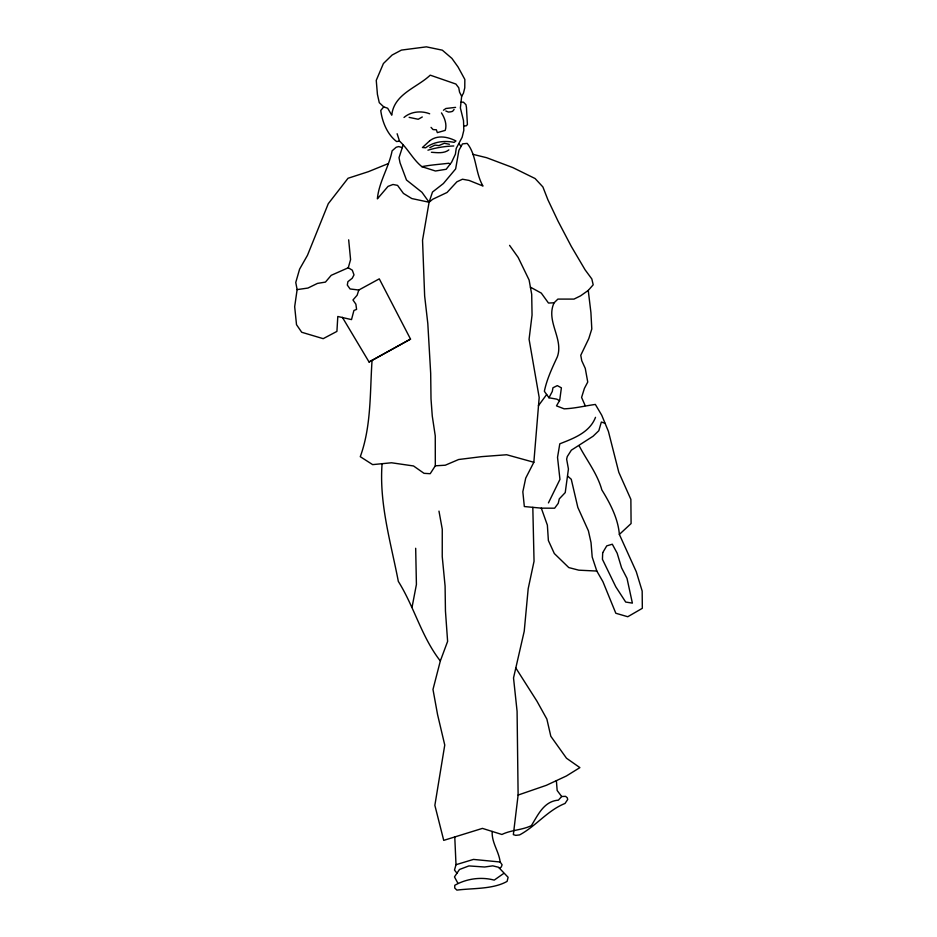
<?xml version="1.0" encoding="UTF-8"?>
<svg xmlns="http://www.w3.org/2000/svg" width="937" height="937" viewBox="0 0 937 937"><rect width="100%" height="100%" fill="white"/><g stroke="black" fill="none" stroke-linecap="round" stroke-linejoin="round"><path stroke-width="1.41" d="M382.085 463.698C379.063 503.637 390.846 542.523 398.33 581.408C414.353 607.024 421.556 636.914 440.331 660.972L432.988 689.445L437.567 714.603L444.759 745.044L434.862 805.34L443.728 840.372L482.438 828.39L501.904 834.48C511.309 829.877 521.968 830.182 531.361 825.649C538.002 815.014 543.823 801.252 558.393 800.151L561.696 796.52L565.538 796.333L567.236 797.727L567.717 799.46L565.023 803.454C547.571 810.411 535.964 826.165 519.555 834.926L515.772 835.359L513.347 834.644L518.114 795.056L517.083 711.312L513.523 677.931L524.228 631.233L528.187 588.717L534.043 561.251L532.813 507.35M358.801 290.025L357.126 295.237L352.968 299.981L355.884 304.185L356.587 309.397L353.917 310.475L351.516 319.599L337.8 316.483L336.922 331.393L323.195 338.667L301.714 332.26L296.514 324.694L294.675 306.704L297.123 289.603L307.933 288.057L317.491 283.396L325.444 282.096L331.206 275.326L348.271 267.771L352.289 270.172L353.999 274.869L352.218 278.266L347.896 281.686L347.311 285.071L350.075 288.959L358.801 290.025L379.286 278.851L410.523 339.1L372.048 360.417C369.869 392.568 371.45 425.96 360.276 456.682L372.645 464.623L391.525 462.773L413.51 465.958L424.016 473.326L430.2 473.712L435.318 465.806L435.26 435.892L432.273 416.028L431.008 398.904L430.68 373.289L427.811 323.581L424.648 295.987L422.54 240.2L429.087 202.228L432.496 192.038L443.4 183.535L455.64 168.918L458.919 150.318L462.48 143.888L467.141 143.384C476.582 154.558 475.246 173.146 483 186.03L469.074 180.419L462.468 179.225L456.905 181.801L447.054 192.472L432.683 199.276L429.087 202.228L411.8 198.55L403.437 193.42L397.557 185.374L392.978 184.484L388.023 186.393L377.377 198.855C378.841 182.211 388.855 167.383 392.111 150.834L396.152 147.261L398.635 146.57L402.371 147.613M605.068 423.301L601.355 422.037L598.825 430.704L593.098 436.22L571.347 450.17L567.283 456.542L566.639 459.153L568.431 469.015L565.234 492.593L559.284 498.871L558.229 503.356L554.622 508.205L541.305 508.147L524.333 506.542L522.834 491.784L525.716 478.128L533.844 462.269L539.185 397.487L529.077 339.229L532.052 315.101L531.701 294.312L529.1 279.987L518.138 257.394L509.576 245.353M461.66 96.3L459.552 92.154L458.767 87.82L455.921 84.049L430.224 75.159C417.024 87.738 393.903 93.934 391.76 115.192L387.684 108.247L383.737 106.877L379.274 102.66L377.424 94.368L376.252 80.371L383.409 63.529L392.099 55.049L401.411 50.094L426.382 46.85L442.323 50.176L451.915 58.399L458.017 66.925L464.846 79.446L464.764 87.867L463.452 93.196L461.66 96.3L460.383 107.978L463.522 120.674L463.815 130.337L462.14 137.259L456.225 148.421L455.394 154.195L451.611 162.218L446.199 169.269L435.424 171.002L421.873 166.669C412.912 159.431 407.982 148.796 399.502 141.124L397.136 133.745M412.128 606.86L416.415 584.465L415.677 548.274M472.869 154.324L486.643 157.709L512.82 167.582L535.097 178.534L542.886 186.931L547.899 199.768L558.065 221.202L571.301 246.419L585.098 269.821L591.833 278.957L593.191 284.813L588.249 290.423L580.577 295.846L574.006 299.09L557.902 299.09L554.095 302.803C545.486 321.11 563.887 338.69 557.339 356.833C552.162 367.96 546.845 379.204 544.362 391.291L548.965 397.768L556.836 399.162L559.506 400.649M454.761 836.788L456.003 864.699L454.492 870.075L456.975 873.19M348.271 267.771L350.579 259.608L348.669 239.837M403.133 144.93L399.01 157.709L400.04 162.804L406.482 179.998L421.978 192.308L429.087 202.228M440.331 660.972L447.617 641.376L445.45 611.029L445.087 586.07L442.241 556.637L442.264 529.206L438.973 511.122M548.438 502.911L559.951 479.393L557.527 457.361L559.799 443.81C573.784 438.305 589.631 432.578 595.51 417.34M548.965 397.768L552.291 391.432L552.947 387.777L557.304 385.622L561.392 387.836L559.705 400.31L556.496 405.862L564.156 408.837C574.967 408.415 584.817 405.873 595.358 404.444L601.741 415.232L608.406 431.371L618.807 472.307L630.87 499.374L631.093 523.537L619.369 534.43L636.282 571.746L642.173 591.06L642.325 608.312L627.767 616.733L615.82 613.255L602.936 581.701L596.822 571.055L592.196 557.023L591.036 542.64L588.401 530.81L577.836 507.432L571.265 479.264L567.881 476.324M538.377 405.756L546.669 394.536M454.094 109.5L452.571 111.339L450.674 111.843L448.413 112.053L445.801 110.976M383.737 106.877L380.75 110.461C382.179 121.81 387.321 134.471 396.62 141.546L399.502 141.124M448.87 149.897C444.033 153.703 437.146 152.672 431.418 152.274M499.444 868.388L501.283 866.994L502.103 864.757L500.147 862.005C498.976 851.417 491.574 842.75 492.171 831.435M443.459 110.238L445.907 108.493L455.593 107.38M503.673 873.471L494.221 880.112C481.009 876.587 466.579 878.66 454.761 885.289L454.738 888.03L456.881 890.115C473.021 888.065 492.991 889.389 507.093 881.389L508.123 877.313L498.507 867.252L492.78 865.847L484.64 867.006L468.898 865.917L459.47 869.489L454.468 876.891L457.947 883.345M404.011 117.465C410.921 111.444 421.31 110.519 429.673 113.787M342.38 317.327L369.049 361.987L410.523 339.1M422.294 116.984L418.207 119.268L409.141 117.371M429.825 147.671L434.92 145.118L438.856 145.586L444.314 143.279L449.42 144.263M369.049 361.987L372.048 360.417M427.94 150.201C436.232 147.624 445.005 146.289 453.777 145.961M388.129 163.647L368.382 171.682L348.037 178.264L328.278 203.692L307.477 255.286L299.594 269.153L295.764 282.447L297.123 289.603M456.003 864.699L473.466 859.416L500.147 862.005M518.114 795.056L546.376 785.311L566.381 775.988L579.886 767.614L566.498 758.232L550.815 736.271L546.868 719.089L536.924 701.145L515.807 667.976M421.873 166.669C430.809 164.889 439.781 164.35 448.823 163.237L450.123 164.174M435.318 465.806L445.262 465.22L458.638 459.517L481.712 456.635L506.694 454.75L533.844 462.269M554.095 302.803L548.473 303.038L541.293 293.105L530.401 287.155M463.686 125.863L466.193 125.863L467.411 124.598L466.462 107.509L465.958 104.698L463.44 102.18L461.027 102.145M596.822 571.055L578.797 570.176L568.782 567.576L554.317 553.521L548.379 540.544L547.372 525.142L541.305 508.147M561.696 796.52L557.164 790.512L556.379 780.65M459.177 143.947L461.051 146.465M431.055 127.373L433.035 129.575L436.361 129.786L437.345 132.632L445.227 130.384C447.136 124.551 444.7 117.875 441.468 112.92M585.168 405.58L581.584 397.44L584.407 388.375L587.745 382.038L585.262 368.382L581.76 360.733L580.764 355.275L588.799 338.585L591.797 328.981L590.919 312.56L588.249 290.423M579.148 445.801C586.796 460.477 597.314 473.56 601.835 489.91C610.186 503.415 618.057 518.419 619.369 534.43M602.702 552.678L602.432 559.307L615.773 586.773L625.693 602.058L632.381 603.112L627.017 578.387L621.582 567.834L617.155 553.17L612.306 544.221L606.743 545.873L602.702 552.678M429.603 140.89L422.458 147.507L425.597 147.8C434.089 141.569 444.29 140.421 454.152 142.354L455.956 140.972C447.781 136.767 437.403 134.659 429.603 140.89"/></g></svg>
